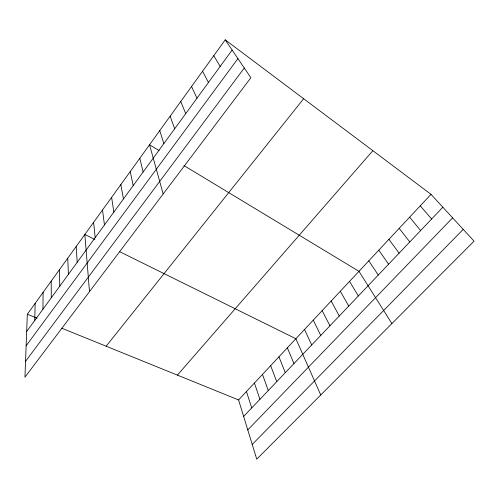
<?xml version="1.0" encoding="UTF-8"?>
<svg xmlns="http://www.w3.org/2000/svg" width="499" height="499" viewBox="0 0 499 499"><rect width="100%" height="100%" fill="white"/><g stroke="black" fill="none" stroke-linecap="round" stroke-linejoin="round"><path stroke-width="0.75" d="M42.951 309.212L43.101 292.37M34.749 320.452L35.155 303.386M27.333 314.233L24.95 377.188L250.866 77.732L225.224 39.833L27.333 314.233L37.045 318.175M26.678 331.504L232.135 50.05M26.135 345.788L237.923 58.601M25.549 361.301L244.279 67.995M106.144 346.212L303.654 98.721M177.401 375.123L372.859 150.679M238.578 399.942L431.017 194.342L474.05 241.148L256.742 459.167L238.578 399.942L61.757 328.205M243.631 416.428L442.863 207.222M247.772 429.932L452.637 217.857M252.226 444.447L463.228 229.378M94.841 239.426L84.842 234.486L89.496 291.634M119.841 251.777L295.876 338.727L320.738 394.959M159.106 150.561L149.538 144.779L163.173 193.968M183.925 165.562L358.968 271.319L391.896 323.57M225.224 39.833L431.017 194.342M420.245 205.856L431.666 218.986M409.635 217.19L420.645 230.557M399.194 228.349L409.798 241.946M388.908 239.333L399.119 253.161M378.778 250.161L388.609 264.196M368.798 260.821L378.261 275.061M349.568 281.367L358.332 295.994M213.778 55.701L220.184 66.423M340.299 291.266L348.732 306.074M331.161 301.028L339.27 316.004M202.557 71.263L208.463 82.472M322.154 310.652L329.951 325.791M313.272 320.14L320.757 335.44M191.547 86.527L196.98 98.203M304.515 329.502L311.7 344.952M287.355 347.834L293.967 363.578M180.744 101.503L185.728 113.629M278.947 356.816L285.285 372.691M270.658 365.673L276.727 381.679M170.147 116.198L174.687 128.748M262.474 374.412L268.281 390.549M254.403 383.039L259.954 399.294M246.437 391.547L251.739 407.92M159.749 130.619L163.859 143.581M139.801 158.277L143.119 171.987M130.239 171.531L133.189 185.597M120.845 184.561L123.434 198.958M111.614 197.367L113.853 212.081M102.538 209.954L104.441 224.974M93.612 222.323L95.197 237.643M76.216 246.45L77.183 262.318M67.733 258.214L68.407 274.344M59.387 269.784L59.78 286.164M51.179 281.168L51.291 297.784"/></g></svg>
